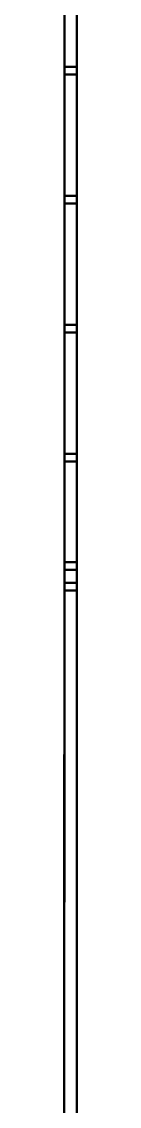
# Model space of a CAD drawing. Extents: x -3873 to 164127, y 7129 to 96529.
# Drawn here: x 59922 to 59942, y 68452 to 70133 of the extents above; entities that cross this region are included whole.
import ezdxf

# ---------------------------------------------------------------- set-up
doc = ezdxf.new("R2010")
doc.units = 0
doc.layers.add('TEXT', color=3, linetype='CONTINUOUS')
doc.layers.add('Visible (ISO)', color=7, linetype='CONTINUOUS', lineweight=50)

# ---------------------------------------------------------------- blocks, each defined once
blk = doc.blocks.new('CD30-500-3500 Giblet chiller')
at = {"layer": 'Visible (ISO)', "color": 0}
for p, q in [((105263.8, 15436.4), (107233.8, 15436.4)), ((105957.8, 15436.4), (105957.8, 15417.1)), ((105969.8, 15417.1), (105969.8, 15436.4)), ((106157.8, 15436.4), (106157.8, 15417.1)), ((106169.8, 15417.1), (106169.8, 15436.4)), ((106357.8, 15436.4), (106357.8, 15417.1)), ((106369.8, 15417.1), (106369.8, 15436.4)), ((106461.5, 15436.4), (108362.4, 15436.2)), ((106557.8, 15436.4), (106557.8, 15417.1)), ((106569.8, 15417.1), (106569.8, 15436.4)), ((106725.5, 15436.4), (106725.5, 15417.1)), ((106737.5, 15417.1), (106737.5, 15436.4)), ((106757.8, 15436.4), (106757.8, 15417.1)), ((106769.8, 15417.1), (106769.8, 15436.4)), ((105263.8, 15417.1), (107252.8, 15417.1)), ((106436.5, 15417.1), (108362.4, 15416.8))]:
    blk.add_line(p, q, dxfattribs=at)

msp = doc.modelspace()

# ---------------------------------------------------------------- block references
at = {"layer": 'TEXT', "color": 1, "linetype": 'Continuous', "rotation": 270}
msp.add_blockref('CD30-500-3500 Giblet chiller', (44505.1, 176021.4), dxfattribs=at)

doc.saveas('drawing.dxf')
